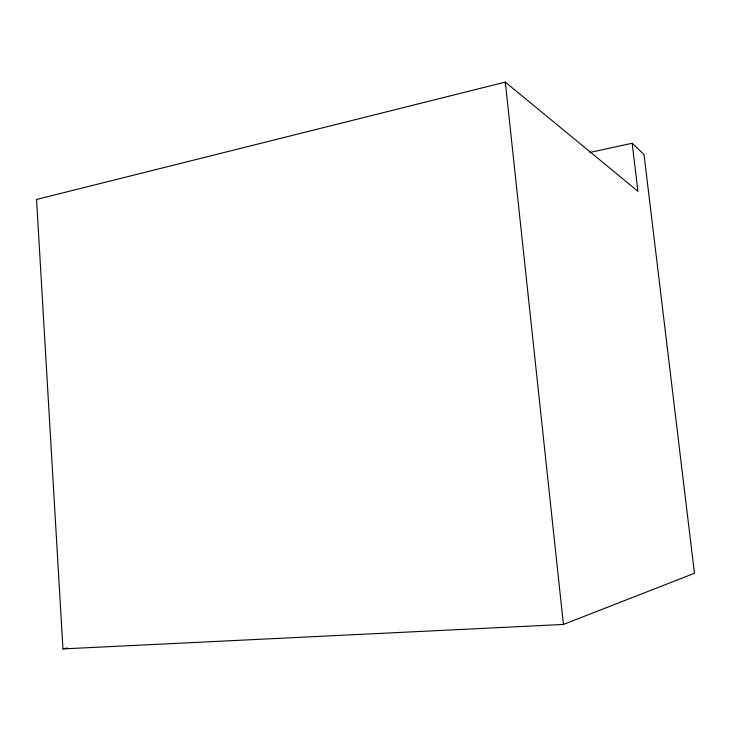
<?xml version="1.0" encoding="UTF-8"?>
<svg xmlns="http://www.w3.org/2000/svg" width="731" height="731" viewBox="0 0 731 731"><rect width="100%" height="100%" fill="white"/><g stroke="black" fill="none" stroke-linecap="round" stroke-linejoin="round"><path stroke-width="1.1" d="M632.178 143.239L637.916 191.294L505.304 82.091L36.55 199.462L62.948 648.909L563.418 624.448L694.45 573.278L644.029 154.515L632.178 143.239L589.853 152.45M62.948 648.909L67.416 648.004M505.304 82.091L563.418 624.448"/></g></svg>
